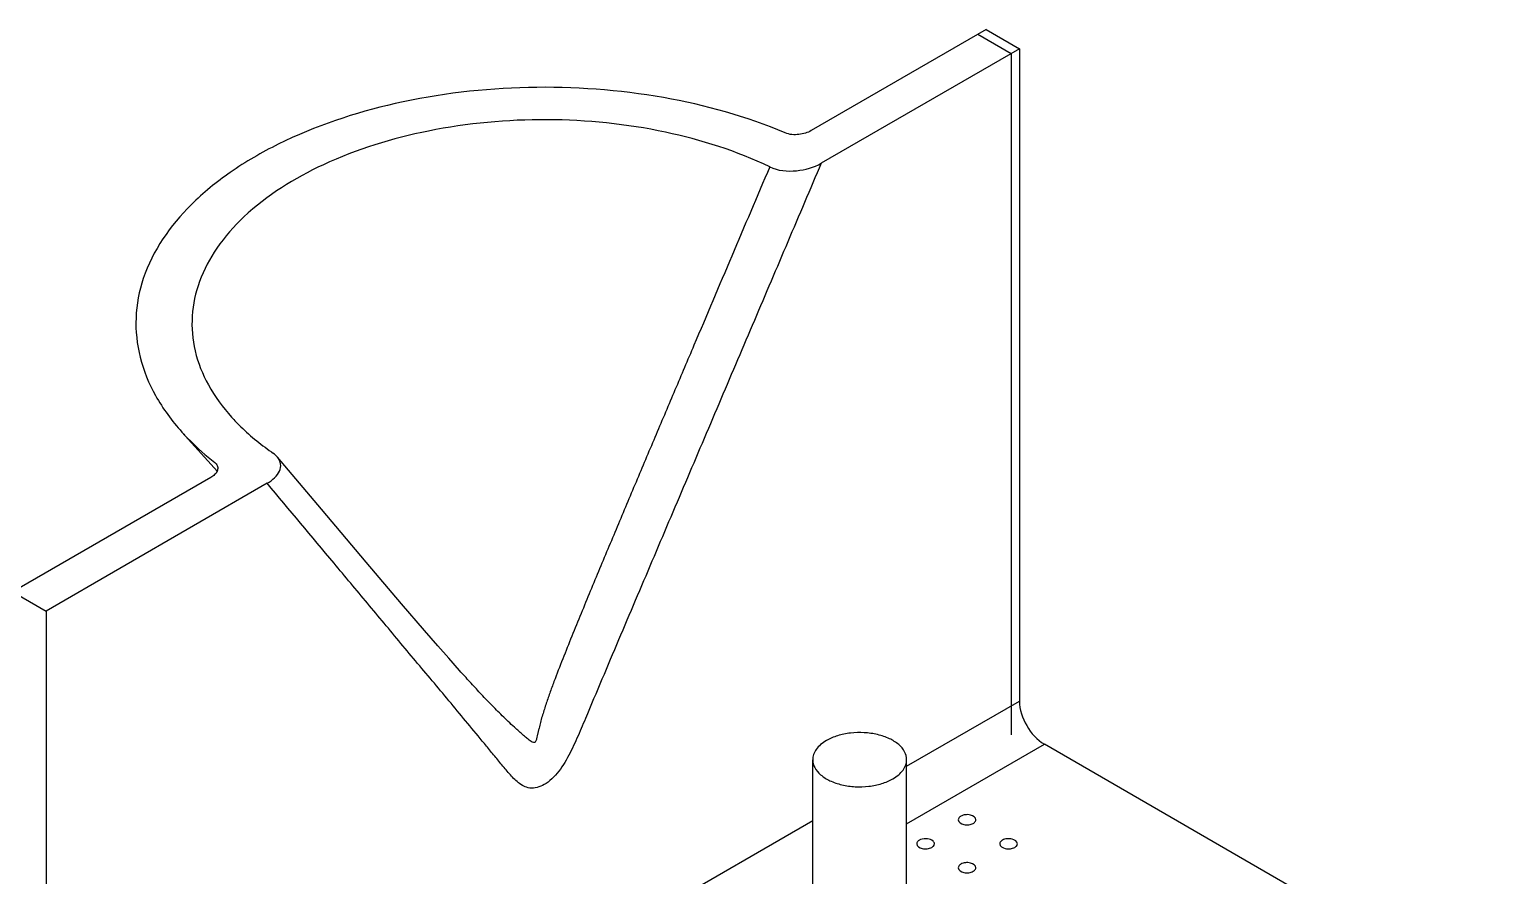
# Model space of a CAD drawing. Header units: millimetres. Extents: x 0 to 1189, y 0 to 841.
# Drawn here: x 86.9 to 212.3, y 363.7 to 435.7 of the extents above; entities that cross this region are included whole.
import ezdxf

# ---------------------------------------------------------------- set-up
doc = ezdxf.new("R2010")
doc.units = ezdxf.units.MM
doc.header["$LTSCALE"] = 65.395
doc.layers.get('0').update_dxf_attribs({"linetype": 'CONTINUOUS'})
for name, color, linetype in [('AXIS', 7, 'CONTINUOUS'), ('CURVES', 7, 'CONTINUOUS'), ('SURFACES', 7, 'CONTINUOUS')]:
    doc.layers.add(name, color=color, linetype=linetype)

msp = doc.modelspace()

# ---------------------------------------------------------------- linework, layer by layer
at = {"color": 7, "linetype": 'Continuous'}
for p, q in [((168.35, 435.67), (153.45, 427.07)), ((168.35, 435.67), (171.18, 434.04)), ((171.18, 434.04), (154.3, 424.3)), ((171.18, 434.04), (171.18, 378.52)), ((102.3, 397.54), (85.45, 387.81)), ((107.1, 397.05), (88.28, 386.18)), ((85.45, 387.81), (88.28, 386.18)), ((88.28, 386.18), (88.28, 330.66)), ((123.5, 381.11), (123.5, 381.11)), ((212.33, 352.31), (173.3, 374.85))]:
    msp.add_line(p, q, dxfattribs=at)
at = {"color": 9, "linetype": 'Continuous'}
for p, q in [((161.57, 372.97), (171.18, 378.52)), ((161.57, 368.07), (173.3, 374.85)), ((133.29, 356.64), (153.57, 368.35))]:
    msp.add_line(p, q, dxfattribs=at)
at = {"color": 7, "linetype": 'Continuous'}
msp.add_lwpolyline([(123.5, 381.11), (122.57, 382.16), (121.63, 383.23), (120.51, 384.52), (118.55, 386.8), (115.55, 390.33), (111.74, 394.84), (107.98, 399.29)], dxfattribs=at)
for points, knots in [([(151.24, 426.87), (147.92, 428.28), (140.68, 430.28), (129.38, 431.1), (118.22, 429.8), (109.69, 426.97), (104.01, 423.69), (99.72, 420.21), (96.67, 415.89), (95.77, 411.16), (96.14, 407.69), (97.52, 404.35), (98.99, 402.36), (99.85, 401.41)], [0, 0, 0, 0, 0.144052, 0.297954, 0.450532, 0.590914, 0.654074, 0.711776, 0.81153, 0.856872, 0.901868, 0.948932, 1, 1, 1, 1]), ([(149.91, 423.98), (147.1, 425.33), (140.84, 427.32), (130.95, 428.32), (121.03, 427.41), (112.15, 424.7), (106.08, 420.95), (102.78, 417.23), (101.23, 414.34), (100.57, 411.31), (100.84, 408.24), (102.03, 405.28), (103.33, 403.52), (104.08, 402.68)], [0, 0, 0, 0, 0.141008, 0.293783, 0.446857, 0.588678, 0.710692, 0.763654, 0.811981, 0.857375, 0.902235, 0.9491, 1, 1, 1, 1]), ([(153.45, 427.07), (153.13, 426.89), (152.39, 426.67), (151.6, 426.72), (151.24, 426.87)], [0, 0, 0, 0, 0.485837, 1, 1, 1, 1]), ([(149.91, 423.98), (150.6, 423.65), (152.18, 423.52), (153.67, 423.93), (154.3, 424.3)], [0, 0, 0, 0, 0.511202, 1, 1, 1, 1]), ([(104.08, 402.68), (104.33, 402.4), (105.43, 401.27), (106.67, 400.27), (107.65, 399.59)], [0, 0, 0, 0, 0.238882, 1, 1, 1, 1]), ([(99.85, 401.41), (100.05, 401.18), (100.93, 400.26), (101.88, 399.41), (102.64, 398.81)], [0, 0, 0, 0, 0.242117, 1, 1, 1, 1]), ([(107.1, 397.05), (107.33, 397.18), (107.74, 397.48), (108.19, 398.04), (108.32, 398.72), (108.12, 399.13), (107.98, 399.29)], [0, 0, 0, 0, 0.291987, 0.543024, 0.765622, 1, 1, 1, 1]), ([(102.76, 398.7), (102.83, 398.62), (102.93, 398.41), (102.86, 398.06), (102.63, 397.76), (102.42, 397.61), (102.3, 397.54)], [0, 0, 0, 0, 0.234646, 0.457112, 0.708255, 1, 1, 1, 1]), ([(171.18, 378.52), (171.18, 377.79), (171.68, 376.36), (172.67, 375.21), (173.3, 374.85)], [0, 0, 0, 0, 0.500001, 1, 1, 1, 1])]:
    msp.add_open_spline(points, degree=3, knots=knots, dxfattribs=at)
at = {"color": 9, "linetype": 'Continuous'}
for points, knots in [([(154.3, 424.3), (153.35, 422.07), (151.45, 417.61), (148.6, 410.91), (145.75, 404.22), (143.38, 398.64), (141.48, 394.18), (140.06, 390.83), (138.63, 387.49), (137.21, 384.14), (135.8, 380.79), (134.62, 378), (133.68, 375.76), (132.93, 374.1), (132.17, 372.77), (131.38, 371.89), (130.61, 371.28), (129.51, 370.95), (128.45, 371.54), (127.72, 372.34), (127.01, 373.19), (126.31, 374.05), (125.37, 375.19), (124.19, 376.62), (122.77, 378.33), (121.35, 380.03), (119.92, 381.73), (118.02, 384), (115.65, 386.84), (111.85, 391.38), (109, 394.78), (107.1, 397.05)], [0, 0, 0, 0, 0.077641, 0.155281, 0.23292, 0.310558, 0.349376, 0.388192, 0.427005, 0.465814, 0.504613, 0.543399, 0.562815, 0.582347, 0.601944, 0.611362, 0.61995, 0.63349, 0.644842, 0.656463, 0.668296, 0.680166, 0.692034, 0.715753, 0.739455, 0.76315, 0.786839, 0.810527, 0.857898, 0.905266, 1, 1, 1, 1]), ([(149.91, 423.98), (148.83, 421.45), (146.68, 416.39), (143.99, 410.06), (141.84, 405), (140.23, 401.2), (138.62, 397.4), (137.02, 393.59), (135.42, 389.78), (134.1, 386.6), (133.05, 384.04), (132.28, 382.11), (131.65, 380.5), (131.17, 379.19), (130.89, 378.37), (130.68, 377.71), (130.52, 377.21), (130.38, 376.71), (130.28, 376.29), (130.2, 375.95), (130.14, 375.69), (130.08, 375.44), (130.03, 375.21), (129.91, 374.95), (129.67, 375.03), (129.51, 375.14), (129.29, 375.31), (129.03, 375.52), (128.73, 375.78), (128.45, 376.04), (128.08, 376.37), (127.64, 376.78), (127.13, 377.27), (126.65, 377.75), (126.02, 378.39), (125.26, 379.19), (124.37, 380.15), (123.79, 380.79), (123.5, 381.11)], [0, 0, 0, 0, 0.133371, 0.266769, 0.333483, 0.400214, 0.466966, 0.53375, 0.600586, 0.667507, 0.701018, 0.734581, 0.768213, 0.785062, 0.801935, 0.81038, 0.818829, 0.827281, 0.835731, 0.839954, 0.844172, 0.848379, 0.852546, 0.8563, 0.859491, 0.862848, 0.866206, 0.872796, 0.879191, 0.885402, 0.891456, 0.903189, 0.91455, 0.925649, 0.936558, 0.957993, 0.979099, 1, 1, 1, 1])]:
    msp.add_open_spline(points, degree=3, knots=knots, dxfattribs=at)
at = {"color": 7, "linetype": 'Continuous'}
for points in [[(107.98, 399.29), (107.89, 399.4), (107.77, 399.5), (107.65, 399.59)], [(102.64, 398.81), (102.68, 398.78), (102.72, 398.74), (102.76, 398.7)]]:
    msp.add_open_spline(points, degree=3, dxfattribs=at)
at = {"layer": 'AXIS', "color": 7, "linetype": 'Continuous'}
for p, q in [((153.57, 353.52), (153.57, 373.53)), ((161.57, 353.52), (161.57, 373.53))]:
    msp.add_line(p, q, dxfattribs=at)
for points, knots in [([(154.74, 375.16), (154.57, 375.06), (154.25, 374.84), (153.87, 374.44), (153.63, 374), (153.57, 373.68), (153.57, 373.53)], [0, 0, 0, 0, 0.289808, 0.549049, 0.782229, 1, 1, 1, 1]), ([(161.57, 373.53), (161.57, 373.76), (161.43, 374.26), (160.89, 374.88), (160.09, 375.37), (159.08, 375.7), (157.96, 375.86), (156.8, 375.83), (155.71, 375.61), (155.04, 375.33), (154.74, 375.16)], [0, 0, 0, 0, 0.086934, 0.186405, 0.303797, 0.437614, 0.582117, 0.729433, 0.87118, 1, 1, 1, 1]), ([(153.57, 373.53), (153.57, 373.3), (153.71, 372.8), (154.26, 372.18), (155.06, 371.69), (156.06, 371.36), (157.19, 371.2), (158.34, 371.23), (159.43, 371.45), (160.1, 371.73), (160.4, 371.9)], [0, 0, 0, 0, 0.086934, 0.186405, 0.303797, 0.437614, 0.582117, 0.729433, 0.87118, 1, 1, 1, 1]), ([(160.4, 371.9), (160.58, 372), (160.89, 372.22), (161.27, 372.62), (161.52, 373.06), (161.57, 373.38), (161.57, 373.53)], [0, 0, 0, 0, 0.289808, 0.549049, 0.782229, 1, 1, 1, 1]), ([(166.19, 368.72), (166.16, 368.7), (166.06, 368.63), (165.97, 368.51), (165.97, 368.42)], [0, 0, 0, 0, 0.293914, 1, 1, 1, 1]), ([(165.97, 368.42), (165.97, 368.21), (166.4, 367.98), (166.86, 367.97), (167.14, 368.04), (167.25, 368.11)], [0, 0, 0, 0, 0.422614, 0.722333, 1, 1, 1, 1]), ([(167.47, 368.42), (167.47, 368.62), (167.05, 368.86), (166.59, 368.86), (166.31, 368.79), (166.19, 368.72)], [0, 0, 0, 0, 0.422614, 0.722333, 1, 1, 1, 1]), ([(167.25, 368.11), (167.29, 368.13), (167.39, 368.2), (167.47, 368.33), (167.47, 368.42)], [0, 0, 0, 0, 0.293914, 1, 1, 1, 1]), ([(162.66, 366.68), (162.63, 366.66), (162.52, 366.59), (162.44, 366.47), (162.44, 366.38)], [0, 0, 0, 0, 0.293914, 1, 1, 1, 1]), ([(162.44, 366.38), (162.44, 366.17), (162.86, 365.94), (163.32, 365.93), (163.6, 366), (163.72, 366.07)], [0, 0, 0, 0, 0.422614, 0.722333, 1, 1, 1, 1]), ([(163.94, 366.38), (163.94, 366.46), (163.79, 366.7), (163.33, 366.84), (162.95, 366.8), (162.76, 366.73)], [0, 0, 0, 0, 0.182813, 0.567664, 1, 1, 1, 1]), ([(163.72, 366.07), (163.75, 366.09), (163.86, 366.16), (163.94, 366.28), (163.94, 366.38)], [0, 0, 0, 0, 0.293914, 1, 1, 1, 1]), ([(169.73, 366.68), (169.7, 366.66), (169.59, 366.59), (169.51, 366.47), (169.51, 366.38)], [0, 0, 0, 0, 0.293914, 1, 1, 1, 1]), ([(169.51, 366.38), (169.51, 366.17), (169.93, 365.94), (170.39, 365.93), (170.67, 366), (170.79, 366.07)], [0, 0, 0, 0, 0.422614, 0.722333, 1, 1, 1, 1]), ([(171.01, 366.38), (171.01, 366.58), (170.59, 366.81), (170.13, 366.82), (169.85, 366.75), (169.73, 366.68)], [0, 0, 0, 0, 0.422614, 0.722333, 1, 1, 1, 1]), ([(170.79, 366.07), (170.82, 366.09), (170.93, 366.16), (171.01, 366.28), (171.01, 366.38)], [0, 0, 0, 0, 0.293914, 1, 1, 1, 1]), ([(166.19, 364.64), (166.16, 364.62), (166.06, 364.55), (165.97, 364.43), (165.97, 364.33)], [0, 0, 0, 0, 0.293914, 1, 1, 1, 1]), ([(165.97, 364.33), (165.97, 364.13), (166.4, 363.9), (166.86, 363.89), (167.14, 363.96), (167.25, 364.03)], [0, 0, 0, 0, 0.422614, 0.722333, 1, 1, 1, 1]), ([(167.47, 364.33), (167.47, 364.54), (167.05, 364.77), (166.59, 364.78), (166.31, 364.71), (166.19, 364.64)], [0, 0, 0, 0, 0.422614, 0.722333, 1, 1, 1, 1]), ([(167.25, 364.03), (167.29, 364.05), (167.39, 364.12), (167.47, 364.24), (167.47, 364.33)], [0, 0, 0, 0, 0.293914, 1, 1, 1, 1])]:
    msp.add_open_spline(points, degree=3, knots=knots, dxfattribs=at)
msp.add_open_spline([(162.76, 366.73), (162.73, 366.72), (162.69, 366.7), (162.66, 366.68)], degree=3, dxfattribs=at)
at = {"layer": 'CURVES', "color": 4, "linetype": 'Continuous'}
for p, q in [((167.64, 435.27), (170.47, 433.63)), ((170.47, 433.63), (170.47, 375.66))]:
    msp.add_line(p, q, dxfattribs=at)
at = {"layer": 'SURFACES', "color": 7, "linetype": 'Continuous'}
msp.add_line((102.87, 398.05), (99.84, 401.41), dxfattribs=at)

doc.saveas('drawing.dxf')
